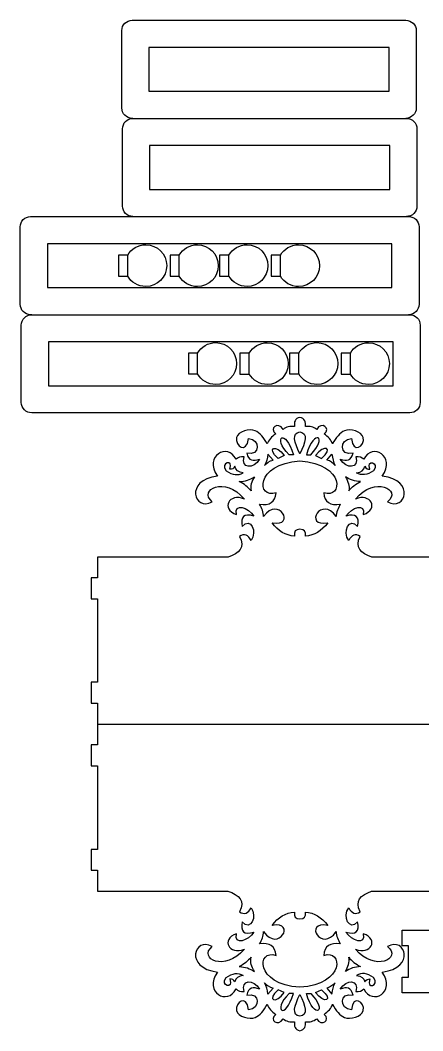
# Model space of a CAD drawing. Header units: millimetres. Extents: x 0 to 34.6, y 0 to 56.1.
# Drawn here: x 0.01 to 12.15, y 22.03 to 52.51 of the extents above; entities that cross this region are included whole.
import ezdxf

# ---------------------------------------------------------------- set-up
doc = ezdxf.new("R2010")
doc.units = ezdxf.units.MM
doc.header["$MEASUREMENT"] = 0
doc.layers.get('0').update_dxf_attribs({"linetype": 'CONTINUOUS'})

msp = doc.modelspace()

# ---------------------------------------------------------------- linework, layer by layer
at = {"color": 0}
for p, q in [((3.38456, 52.5057), (11.6365, 52.5057)), ((3.06956, 49.86), (3.06956, 52.1907)), ((11.9514, 52.1907), (11.9514, 49.86)), ((11.1324, 51.6868), (3.8884, 51.6868)), ((3.8884, 51.6868), (3.8884, 50.3639)), ((11.1324, 50.3639), (11.1324, 51.6868)), ((3.8884, 50.3639), (11.1324, 50.3639)), ((3.40647, 49.5451), (3.38456, 49.5451)), ((3.40647, 49.5451), (11.6365, 49.5451)), ((11.6365, 49.5451), (11.6584, 49.5451)), ((3.09147, 46.8993), (3.09147, 49.2301)), ((11.9732, 49.2301), (11.9732, 46.8993)), ((11.1545, 48.7261), (3.91037, 48.7261)), ((3.91037, 48.7261), (3.91037, 47.4033)), ((11.1545, 47.4033), (11.1545, 48.7261)), ((3.91037, 47.4033), (11.1545, 47.4033)), ((0.32053, 46.5844), (3.40647, 46.5844)), ((3.40647, 46.5844), (11.6584, 46.5844)), ((11.6584, 46.5844), (11.7221, 46.5844)), ((0.00553, 43.9388), (0.00553, 46.2696)), ((12.037, 46.2696), (12.037, 43.9388)), ((11.2182, 45.7656), (0.82444, 45.7656)), ((0.82444, 45.7656), (0.82444, 44.4428)), ((11.2182, 44.4428), (11.2182, 45.7656)), ((3.24826, 45.419), (2.96875, 45.419)), ((2.96875, 45.419), (2.96875, 44.789)), ((3.24826, 44.789), (3.24826, 45.419)), ((4.80382, 45.4178), (4.52431, 45.4178)), ((4.52431, 45.4178), (4.52431, 44.7879)), ((4.80382, 44.7879), (4.80382, 45.4178)), ((6.30089, 45.419), (6.02126, 45.419)), ((6.02126, 45.419), (6.02126, 44.789)), ((6.30089, 44.789), (6.30089, 45.419)), ((7.85644, 45.4178), (7.57682, 45.4178)), ((7.57682, 45.4178), (7.57682, 44.7879)), ((7.85644, 44.7879), (7.85644, 45.4178)), ((2.96875, 44.789), (3.24826, 44.789)), ((4.52431, 44.7879), (4.80382, 44.7879)), ((6.02126, 44.789), (6.30089, 44.789)), ((7.57682, 44.7879), (7.85644, 44.7879)), ((0.82444, 44.4428), (11.2182, 44.4428)), ((0.35341, 43.6237), (0.32053, 43.6237)), ((0.35341, 43.6237), (11.7221, 43.6237)), ((11.7221, 43.6237), (11.7549, 43.6237)), ((0.03841, 40.9782), (0.03841, 43.3089)), ((12.07, 43.3089), (12.07, 40.9782)), ((11.2511, 42.805), (0.85731, 42.805)), ((0.85731, 42.805), (0.85731, 41.4821)), ((11.2511, 41.4821), (11.2511, 42.805)), ((5.35693, 42.4656), (5.07736, 42.4656)), ((5.07736, 42.4656), (5.07736, 41.8357)), ((5.35693, 41.8357), (5.35693, 42.4656)), ((6.91254, 42.4644), (6.63292, 42.4644)), ((6.63292, 42.4644), (6.63292, 41.8346)), ((6.91254, 41.8346), (6.91254, 42.4644)), ((8.40956, 42.4656), (8.12999, 42.4656)), ((8.12999, 42.4656), (8.12999, 41.8357)), ((8.40956, 41.8357), (8.40956, 42.4656)), ((9.96506, 42.4644), (9.68554, 42.4644)), ((9.68554, 42.4644), (9.68554, 41.8346)), ((9.96506, 41.8346), (9.96506, 42.4644)), ((5.07736, 41.8357), (5.35693, 41.8357)), ((6.63292, 41.8346), (6.91254, 41.8346)), ((8.12999, 41.8357), (8.40956, 41.8357)), ((9.68554, 41.8346), (9.96506, 41.8346)), ((0.85731, 41.4821), (11.2511, 41.4821)), ((11.7549, 40.6632), (0.35341, 40.6632)), ((7.63086, 39.2415), (7.47439, 39.4196)), ((7.97038, 39.374), (7.78743, 39.2872)), ((8.24485, 39.3981), (8.11729, 39.4004)), ((8.44239, 39.4268), (8.44239, 39.4268)), ((8.63986, 39.3981), (8.76758, 39.4004)), ((8.91439, 39.374), (9.09744, 39.2872)), ((9.2539, 39.2415), (9.41032, 39.4196)), ((6.21994, 38.919), (6.21994, 38.919)), ((7.06988, 38.7357), (7.06988, 38.7357)), ((9.81489, 38.7357), (9.81489, 38.7357)), ((10.6648, 38.919), (10.6648, 38.919)), ((8.44239, 37.1539), (8.44239, 37.1539)), ((6.28071, 36.316), (2.33214, 36.316)), ((2.33214, 36.316), (2.33214, 35.686)), ((14.5526, 36.316), (10.6142, 36.3124)), ((2.33214, 35.686), (2.14324, 35.686)), ((2.14324, 35.686), (2.14324, 35.0561)), ((2.14324, 35.0561), (2.33214, 35.0561)), ((2.33214, 35.0561), (2.33214, 32.5365)), ((2.33214, 32.5365), (2.14324, 32.5365)), ((2.14324, 32.5365), (2.14324, 31.9065)), ((2.14324, 31.9065), (2.33214, 31.9065)), ((2.33214, 31.9065), (2.33214, 30.6465)), ((2.33214, 31.2765), (14.5526, 31.2765)), ((2.33214, 30.6465), (2.14312, 30.6465)), ((2.14312, 30.6465), (2.14312, 30.0167)), ((2.14312, 30.0167), (2.33214, 30.0167)), ((2.33214, 30.0167), (2.33214, 27.4971)), ((2.33214, 27.4971), (2.14312, 27.4971)), ((2.14312, 27.4971), (2.14312, 26.8671)), ((2.14312, 26.8671), (2.33214, 26.8671)), ((2.33214, 26.8671), (2.33214, 26.2372)), ((2.33214, 26.2372), (6.27046, 26.2408)), ((10.6041, 26.2372), (14.5526, 26.2372)), ((8.44239, 25.3992), (8.44239, 25.3992)), ((11.5303, 24.5883), (11.5303, 25.0607)), ((11.5303, 25.0607), (12.6327, 25.0607)), ((11.7193, 24.5883), (11.5303, 24.5883)), ((11.7193, 23.6433), (11.7193, 24.5883)), ((7.06988, 23.8174), (7.06988, 23.8174)), ((9.81489, 23.8174), (9.81489, 23.8174)), ((6.21994, 23.6342), (6.21994, 23.6342)), ((10.6648, 23.6342), (10.6648, 23.6342)), ((11.5303, 23.1708), (11.5303, 23.6433)), ((11.5303, 23.6433), (11.7193, 23.6433)), ((7.63086, 23.3117), (7.47439, 23.1335)), ((7.97038, 23.1793), (7.78733, 23.2658)), ((8.91439, 23.1793), (9.09733, 23.2658)), ((9.2539, 23.3117), (9.41032, 23.1335)), ((17.5144, 23.1708), (11.5303, 23.1708)), ((8.24485, 23.1551), (8.11719, 23.1528)), ((8.44239, 23.1264), (8.44239, 23.1264)), ((8.63986, 23.1551), (8.76747, 23.1528))]:
    msp.add_line(p, q, dxfattribs=at)
for points in [[(3.06956, 52.1907), (3.06956, 52.3637), (3.21121, 52.5057), (3.38456, 52.5057)], [(11.6365, 52.5057), (11.8096, 52.5057), (11.9514, 52.3637), (11.9514, 52.1907)], [(3.38456, 49.5451), (3.21121, 49.5451), (3.06956, 49.6867), (3.06956, 49.86)], [(11.9514, 49.86), (11.9514, 49.6867), (11.8096, 49.5451), (11.6365, 49.5451)], [(3.09147, 49.2301), (3.09147, 49.4035), (3.23318, 49.5451), (3.40647, 49.5451)], [(11.6584, 49.5451), (11.8316, 49.5451), (11.9732, 49.4035), (11.9732, 49.2301)], [(3.40647, 46.5844), (3.23318, 46.5844), (3.09147, 46.726), (3.09147, 46.8993)], [(11.9732, 46.8993), (11.9732, 46.726), (11.8316, 46.5844), (11.6584, 46.5844)], [(0.00553, 46.2696), (0.00553, 46.4429), (0.14724, 46.5844), (0.32053, 46.5844)], [(11.7221, 46.5844), (11.8952, 46.5844), (12.037, 46.4429), (12.037, 46.2696)], [(3.24826, 45.4189), (3.35721, 45.6071), (3.56076, 45.7338), (3.79394, 45.7338)], [(3.79394, 45.7338), (4.14182, 45.7338), (4.42383, 45.4518), (4.42383, 45.1039)], [(4.80382, 45.4176), (4.91271, 45.606), (5.11632, 45.7326), (5.3495, 45.7326)], [(5.3495, 45.7326), (5.69737, 45.7326), (5.97939, 45.451), (5.97939, 45.1028)], [(6.30089, 45.4189), (6.40978, 45.6071), (6.61339, 45.7338), (6.84657, 45.7338)], [(6.84657, 45.7338), (7.19444, 45.7338), (7.4764, 45.4518), (7.4764, 45.1039)], [(7.85644, 45.4176), (7.96539, 45.606), (8.16889, 45.7326), (8.40213, 45.7326)], [(8.40213, 45.7326), (8.75, 45.7326), (9.03196, 45.451), (9.03196, 45.1028)], [(4.42383, 45.1039), (4.42383, 44.7561), (4.14182, 44.474), (3.79394, 44.474)], [(5.97939, 45.1028), (5.97939, 44.755), (5.69737, 44.4729), (5.3495, 44.4729)], [(7.4764, 45.1039), (7.4764, 44.7561), (7.19444, 44.474), (6.84657, 44.474)], [(9.03196, 45.1028), (9.03196, 44.755), (8.75, 44.4729), (8.40213, 44.4729)], [(3.79394, 44.474), (3.56076, 44.474), (3.35721, 44.6007), (3.24826, 44.789)], [(5.3495, 44.4729), (5.11632, 44.4729), (4.91271, 44.5996), (4.80382, 44.7879)], [(6.84657, 44.474), (6.61339, 44.474), (6.40978, 44.6007), (6.30089, 44.789)], [(8.40213, 44.4729), (8.16889, 44.4729), (7.96539, 44.5996), (7.85644, 44.7879)], [(0.32053, 43.6237), (0.14724, 43.6237), (0.00553, 43.7654), (0.00553, 43.9388)], [(12.037, 43.9388), (12.037, 43.7654), (11.8952, 43.6237), (11.7221, 43.6237)], [(0.03841, 43.3089), (0.03841, 43.4818), (0.18023, 43.6237), (0.35341, 43.6237)], [(11.7549, 43.6237), (11.9282, 43.6237), (12.07, 43.4818), (12.07, 43.3089)], [(5.35699, 42.4658), (5.46582, 42.6538), (5.66949, 42.7808), (5.90256, 42.7808)], [(5.90256, 42.7808), (6.25043, 42.7808), (6.53256, 42.4985), (6.53256, 42.1506)], [(6.91254, 42.4643), (7.02143, 42.6531), (7.22493, 42.7797), (7.45806, 42.7797)], [(7.45806, 42.7797), (7.80599, 42.7797), (8.08811, 42.4976), (8.08811, 42.1494)], [(8.4095, 42.4658), (8.51844, 42.6538), (8.72196, 42.7808), (8.95518, 42.7808)], [(8.95518, 42.7808), (9.30306, 42.7808), (9.58507, 42.4985), (9.58507, 42.1506)], [(9.96506, 42.4643), (10.074, 42.6531), (10.2775, 42.7797), (10.5107, 42.7797)], [(10.5107, 42.7797), (10.8586, 42.7797), (11.1406, 42.4976), (11.1406, 42.1494)], [(6.53256, 42.1506), (6.53256, 41.8028), (6.25043, 41.5207), (5.90256, 41.5207)], [(8.08811, 42.1494), (8.08811, 41.8015), (7.80599, 41.5196), (7.45806, 41.5196)], [(9.58507, 42.1506), (9.58507, 41.8028), (9.30306, 41.5207), (8.95518, 41.5207)], [(11.1406, 42.1494), (11.1406, 41.8015), (10.8586, 41.5196), (10.5107, 41.5196)], [(5.90256, 41.5207), (5.66949, 41.5207), (5.46582, 41.6474), (5.35699, 41.8357)], [(7.45806, 41.5196), (7.22493, 41.5196), (7.02143, 41.6463), (6.91254, 41.8346)], [(8.95518, 41.5207), (8.72196, 41.5207), (8.51844, 41.6474), (8.4095, 41.8357)], [(10.5107, 41.5196), (10.2775, 41.5196), (10.074, 41.6463), (9.96506, 41.8346)], [(0.35341, 40.6632), (0.18023, 40.6632), (0.03841, 40.8049), (0.03841, 40.9782)], [(12.07, 40.9782), (12.07, 40.8049), (11.9282, 40.6632), (11.7549, 40.6632)], [(7.93674, 40.165), (7.79329, 40.4236), (7.49132, 40.1951), (7.71517, 40.0299)], [(8.27865, 40.2515), (8.14031, 40.2714), (8.03006, 40.235), (7.93674, 40.165)], [(8.44239, 40.5262), (8.28797, 40.496), (8.26579, 40.3846), (8.27865, 40.2515)], [(8.60612, 40.2515), (8.61893, 40.3846), (8.5969, 40.496), (8.44239, 40.5262)], [(8.94803, 40.165), (8.85471, 40.235), (8.74442, 40.2714), (8.60612, 40.2515)], [(9.16954, 40.0299), (9.39344, 40.1951), (9.09147, 40.4236), (8.94803, 40.165)], [(7.09538, 40.126), (6.92817, 40.194), (6.57607, 40.1092), (6.53017, 39.9158)], [(7.45518, 39.7268), (7.352, 39.9151), (7.23807, 40.0682), (7.09538, 40.126)], [(7.71517, 40.0299), (7.58653, 39.945), (7.50028, 39.8439), (7.45518, 39.7268)], [(8.11729, 39.4004), (7.58404, 39.9346), (8.01372, 40.2182), (8.24485, 39.3981)], [(8.44239, 39.4268), (8.27203, 39.7758), (8.18837, 40.059), (8.44239, 40.0865)], [(8.44239, 40.0865), (8.6964, 40.059), (8.61285, 39.7758), (8.44239, 39.4268)], [(8.76758, 39.4004), (9.30067, 39.9346), (8.87093, 40.2182), (8.63986, 39.3981)], [(9.42958, 39.7268), (9.38444, 39.8439), (9.29813, 39.945), (9.16954, 40.0299)], [(9.7895, 40.126), (9.64665, 40.0682), (9.53276, 39.9151), (9.42958, 39.7268)], [(10.3546, 39.9158), (10.3087, 40.1092), (9.9566, 40.194), (9.7895, 40.126)], [(6.51611, 39.2646), (6.26725, 39.7746), (5.528, 39.3686), (5.95757, 38.7538)], [(6.53017, 39.9158), (6.47293, 39.6751), (6.84603, 39.3965), (6.88693, 39.8951)], [(6.88693, 39.8951), (7.25738, 39.8718), (7.25564, 39.3488), (6.83871, 39.4475)], [(7.78743, 39.2872), (7.40989, 39.606), (7.72136, 39.7326), (7.97038, 39.374)], [(9.09744, 39.2872), (9.47483, 39.606), (9.16342, 39.7326), (8.91439, 39.374)], [(10.046, 39.4475), (9.62912, 39.3488), (9.62739, 39.8718), (9.99783, 39.8951)], [(9.99783, 39.8951), (10.0387, 39.3965), (10.4117, 39.6751), (10.3546, 39.9158)], [(10.9271, 38.7538), (11.3568, 39.3686), (10.6175, 39.7746), (10.3686, 39.2646)], [(6.75694, 39.3415), (6.65289, 39.3494), (6.57519, 39.3204), (6.51611, 39.2646)], [(7.22407, 39.2692), (7.04904, 38.9465), (6.6404, 38.9901), (6.75694, 39.3415)], [(6.83871, 39.4475), (6.8916, 39.2186), (7.03629, 39.1961), (7.22407, 39.2692)], [(7.47439, 39.4196), (7.46679, 39.289), (7.43067, 39.1789), (7.37799, 39.0801)], [(9.41032, 39.4196), (9.41808, 39.289), (9.45404, 39.1789), (9.50667, 39.0801)], [(9.66064, 39.2692), (9.84842, 39.1961), (9.99311, 39.2186), (10.046, 39.4475)], [(10.1278, 39.3415), (10.2444, 38.9901), (9.83583, 38.9465), (9.66064, 39.2692)], [(10.3686, 39.2646), (10.3096, 39.3204), (10.2319, 39.3494), (10.1278, 39.3415)], [(6.32824, 38.9624), (6.4624, 39.2914), (6.0166, 39.1643), (6.21994, 38.919)], [(6.47987, 39.0514), (6.4464, 38.9842), (6.39399, 38.9585), (6.32824, 38.9624)], [(6.73036, 38.8586), (6.58985, 38.8658), (6.51129, 38.9351), (6.47987, 39.0514)], [(7.72472, 38.2518), (7.14822, 38.0469), (7.06825, 39.1276), (8.44239, 39.2149)], [(7.37799, 39.0801), (7.44129, 39.1521), (7.52263, 39.2083), (7.63086, 39.2415)], [(8.44239, 39.2149), (9.81651, 39.1276), (9.73654, 38.0469), (9.16004, 38.2518)], [(9.50667, 39.0801), (9.44347, 39.1521), (9.36208, 39.2083), (9.2539, 39.2415)], [(10.1543, 38.8586), (10.2949, 38.8658), (10.3734, 38.9351), (10.4048, 39.0514)], [(10.4048, 39.0514), (10.4384, 38.9842), (10.4908, 38.9585), (10.5565, 38.9624)], [(10.5565, 38.9624), (10.4222, 39.2914), (10.8682, 39.1643), (10.6648, 38.919)], [(5.95757, 38.7538), (4.94314, 38.6332), (5.25597, 37.6789), (5.79861, 37.9835)], [(5.79861, 37.9835), (5.35861, 38.3439), (6.18261, 38.7644), (6.7666, 38.0653)], [(6.21994, 38.919), (6.40907, 38.7843), (6.57964, 38.7618), (6.73036, 38.8586)], [(6.61481, 38.5915), (6.78651, 38.5961), (6.93664, 38.6478), (7.06988, 38.7357)], [(7.06988, 38.7357), (6.98383, 38.5968), (6.93924, 38.4553), (6.96875, 38.3099)], [(9.81489, 38.7357), (9.90104, 38.5968), (9.94547, 38.4553), (9.91601, 38.3099)], [(10.27, 38.5915), (10.0982, 38.5961), (9.94814, 38.6478), (9.81489, 38.7357)], [(10.1183, 38.0653), (10.7021, 38.7644), (11.5262, 38.3439), (11.0862, 37.9835)], [(10.6648, 38.919), (10.4757, 38.7843), (10.3051, 38.7618), (10.1543, 38.8586)], [(11.0862, 37.9835), (11.6288, 37.6789), (11.9416, 38.6332), (10.9271, 38.7538)], [(6.96875, 38.3099), (6.87978, 38.4231), (6.76161, 38.5168), (6.61481, 38.5915)], [(9.91601, 38.3099), (10.005, 38.4231), (10.1232, 38.5168), (10.27, 38.5915)], [(6.7666, 38.0653), (6.31467, 38.2557), (6.03646, 37.7669), (6.5306, 37.5982)], [(7.22396, 37.9051), (7.52849, 37.8643), (7.70258, 37.9718), (7.72472, 38.2518)], [(7.60439, 37.3465), (8.34864, 37.2171), (7.79204, 38.18), (7.34901, 37.5344)], [(9.53564, 37.5344), (9.09267, 38.18), (8.53614, 37.2171), (9.28049, 37.3465)], [(9.16004, 38.2518), (9.18212, 37.9718), (9.35618, 37.8643), (9.66092, 37.9051)], [(10.3541, 37.5982), (10.8483, 37.7669), (10.57, 38.2557), (10.1183, 38.0653)], [(6.5306, 37.5982), (6.44835, 37.9626), (6.88596, 37.8112), (7.05539, 37.55)], [(7.34901, 37.5344), (7.34158, 37.6649), (7.29557, 37.7875), (7.22396, 37.9051)], [(9.66092, 37.9051), (9.58919, 37.7875), (9.54312, 37.6649), (9.53564, 37.5344)], [(9.82926, 37.55), (9.99881, 37.8112), (10.4364, 37.9626), (10.3541, 37.5982)], [(7.05539, 37.55), (6.75521, 37.6386), (6.63824, 37.5339), (6.704, 37.2371)], [(6.704, 37.2371), (6.9529, 37.5451), (7.16868, 37.0639), (6.96886, 36.8182)], [(9.91601, 36.8182), (9.71599, 37.0639), (9.93181, 37.5451), (10.1808, 37.2371)], [(10.1808, 37.2371), (10.2465, 37.5339), (10.1297, 37.6386), (9.82926, 37.55)], [(8.27849, 36.9469), (8.01129, 36.9624), (7.78803, 37.1), (7.60439, 37.3465)], [(9.28049, 37.3465), (9.09662, 37.1), (8.87349, 36.9624), (8.60618, 36.9469)], [(6.62207, 36.9385), (6.79764, 36.6079), (6.61089, 36.4315), (6.28071, 36.316)], [(6.96886, 36.8182), (6.88064, 36.9803), (6.76801, 37.0332), (6.62207, 36.9385)], [(8.44239, 37.1539), (8.30875, 37.1539), (8.25792, 37.0817), (8.27849, 36.9469)], [(8.60618, 36.9469), (8.62679, 37.0817), (8.5759, 37.1539), (8.44239, 37.1539)], [(10.2626, 36.9385), (10.1167, 37.0332), (10.0041, 36.9803), (9.91601, 36.8182)], [(10.6142, 36.3124), (10.2777, 36.4279), (10.0853, 36.6046), (10.2626, 36.9385)], [(6.27046, 26.2408), (6.60699, 26.1253), (6.79949, 25.9485), (6.62207, 25.6146)], [(10.2626, 25.6146), (10.087, 25.9451), (10.2738, 26.1217), (10.6041, 26.2372)], [(6.62207, 25.6146), (6.76801, 25.52), (6.88064, 25.5729), (6.96875, 25.735)], [(6.96875, 25.735), (7.16868, 25.4892), (6.9529, 25.0079), (6.704, 25.3161)], [(7.60428, 25.2067), (7.78803, 25.4532), (8.01129, 25.5907), (8.27849, 25.6063)], [(8.27849, 25.6063), (8.25792, 25.4714), (8.30875, 25.3992), (8.44239, 25.3992)], [(8.44239, 25.3992), (8.5759, 25.3992), (8.62679, 25.4714), (8.60618, 25.6063)], [(8.60618, 25.6063), (8.87349, 25.5907), (9.09662, 25.4532), (9.28033, 25.2067)], [(10.1808, 25.3161), (9.93181, 25.0079), (9.71599, 25.4892), (9.9159, 25.735)], [(9.9159, 25.735), (10.0041, 25.5729), (10.1167, 25.52), (10.2626, 25.6146)], [(6.704, 25.3161), (6.63824, 25.0193), (6.7551, 24.9146), (7.05539, 25.0031)], [(7.34901, 25.0189), (7.79204, 24.3732), (8.34864, 25.3361), (7.60428, 25.2067)], [(9.28033, 25.2067), (8.53614, 25.3361), (9.09267, 24.3732), (9.53564, 25.0189)], [(9.82926, 25.0031), (10.1296, 24.9146), (10.2464, 25.0193), (10.1808, 25.3161)], [(7.05539, 25.0031), (6.88596, 24.7418), (6.44835, 24.5904), (6.5306, 24.9549)], [(7.22385, 24.6479), (7.29557, 24.7656), (7.34158, 24.8883), (7.34901, 25.0189)], [(9.53564, 25.0189), (9.54312, 24.8883), (9.58919, 24.7656), (9.66081, 24.6479)], [(10.3541, 24.9549), (10.4364, 24.5904), (9.99881, 24.7418), (9.82926, 25.0031)], [(5.79861, 24.5697), (5.25597, 24.8742), (4.94314, 23.9199), (5.95757, 23.7992)], [(6.5306, 24.9549), (6.03635, 24.7861), (6.31467, 24.2974), (6.7665, 24.4878)], [(7.72472, 24.3012), (7.70258, 24.5814), (7.52849, 24.6889), (7.22385, 24.6479)], [(9.66081, 24.6479), (9.35618, 24.6889), (9.18212, 24.5814), (9.16004, 24.3012)], [(10.1182, 24.4878), (10.57, 24.2974), (10.8483, 24.7861), (10.3541, 24.9549)], [(10.9271, 23.7992), (11.9416, 23.9199), (11.6287, 24.8742), (11.0862, 24.5697)], [(6.7665, 24.4878), (6.18261, 23.7886), (5.35861, 24.2093), (5.79861, 24.5697)], [(8.44239, 23.3382), (7.06825, 23.4256), (7.14822, 24.5062), (7.72472, 24.3012)], [(9.16004, 24.3012), (9.73654, 24.5062), (9.81651, 23.4256), (8.44239, 23.3382)], [(11.0862, 24.5697), (11.5262, 24.2093), (10.7021, 23.7886), (10.1182, 24.4878)], [(6.96875, 24.2433), (6.87967, 24.1303), (6.76161, 24.0365), (6.61481, 23.9617)], [(7.06988, 23.8174), (6.98372, 23.9564), (6.93924, 24.0979), (6.96875, 24.2433)], [(9.81489, 23.8174), (9.90093, 23.9564), (9.94547, 24.0979), (9.91601, 24.2433)], [(9.91601, 24.2433), (10.005, 24.1303), (10.1232, 24.0365), (10.27, 23.9617)], [(5.95757, 23.7992), (5.528, 23.1844), (6.26725, 22.7787), (6.51611, 23.2888)], [(6.21994, 23.6342), (6.40907, 23.7686), (6.57964, 23.7912), (6.73036, 23.6944)], [(6.61481, 23.9617), (6.78646, 23.9569), (6.93664, 23.9056), (7.06988, 23.8174)], [(10.27, 23.9617), (10.0981, 23.9569), (9.94814, 23.9056), (9.81489, 23.8174)], [(10.6648, 23.6342), (10.4755, 23.7686), (10.3051, 23.7912), (10.1543, 23.6944)], [(10.3686, 23.2888), (10.6175, 22.7787), (11.3568, 23.1844), (10.9271, 23.7992)], [(6.32824, 23.591), (6.4624, 23.2617), (6.0166, 23.389), (6.21994, 23.6342)], [(6.47987, 23.5019), (6.44629, 23.5687), (6.39399, 23.5946), (6.32824, 23.591)], [(6.73036, 23.6944), (6.58985, 23.6874), (6.51129, 23.6182), (6.47987, 23.5019)], [(6.75694, 23.2117), (6.6404, 23.5629), (7.04893, 23.6065), (7.22407, 23.2839)], [(7.47439, 23.1335), (7.46669, 23.2642), (7.43067, 23.3744), (7.37799, 23.4731)], [(7.37799, 23.4731), (7.44129, 23.4013), (7.52263, 23.345), (7.63086, 23.3117)], [(9.50667, 23.4731), (9.44347, 23.4013), (9.36208, 23.345), (9.2539, 23.3117)], [(9.41032, 23.1335), (9.41797, 23.2642), (9.45404, 23.3744), (9.50667, 23.4731)], [(9.66064, 23.2839), (9.83572, 23.6065), (10.2444, 23.5629), (10.1278, 23.2117)], [(10.1543, 23.6944), (10.2949, 23.6874), (10.3734, 23.6182), (10.4048, 23.5019)], [(10.4048, 23.5019), (10.4384, 23.5687), (10.4908, 23.5946), (10.5564, 23.591)], [(10.5564, 23.591), (10.4222, 23.2617), (10.8682, 23.389), (10.6648, 23.6342)], [(6.51611, 23.2888), (6.57519, 23.2328), (6.65289, 23.2035), (6.75694, 23.2117)], [(7.22407, 23.2839), (7.03629, 23.3571), (6.8916, 23.3344), (6.83871, 23.1057)], [(6.83871, 23.1057), (7.25564, 23.2043), (7.25738, 22.6814), (6.88693, 22.6579)], [(7.78733, 23.2658), (7.40989, 22.9472), (7.72136, 22.8206), (7.97038, 23.1793)], [(9.09733, 23.2658), (9.47483, 22.9472), (9.16342, 22.8206), (8.91439, 23.1793)], [(9.99783, 22.6579), (9.62728, 22.6814), (9.62912, 23.2043), (10.046, 23.1057)], [(10.046, 23.1057), (9.99311, 23.3344), (9.84842, 23.3571), (9.66064, 23.2839)], [(10.1278, 23.2117), (10.2319, 23.2035), (10.3096, 23.2328), (10.3686, 23.2888)], [(6.88693, 22.6579), (6.84603, 23.1564), (6.47293, 22.8778), (6.53, 22.6374)], [(8.11719, 23.1528), (7.58404, 22.6186), (8.01372, 22.335), (8.24485, 23.1551)], [(8.44239, 22.4665), (8.18837, 22.494), (8.27186, 22.7772), (8.44239, 23.1264)], [(8.44239, 23.1264), (8.61274, 22.7772), (8.6964, 22.494), (8.44239, 22.4665)], [(8.76747, 23.1528), (9.30067, 22.6186), (8.87093, 22.335), (8.63986, 23.1551)], [(10.3546, 22.6374), (10.4117, 22.8778), (10.0387, 23.1564), (9.99783, 22.6579)], [(6.53, 22.6374), (6.57607, 22.4442), (6.92817, 22.3592), (7.09526, 22.4271)], [(7.09526, 22.4271), (7.23807, 22.485), (7.352, 22.6379), (7.45518, 22.8264)], [(7.45518, 22.8264), (7.50028, 22.7093), (7.58653, 22.6082), (7.71517, 22.5231)], [(9.16954, 22.5231), (9.29801, 22.6082), (9.38444, 22.7093), (9.42958, 22.8264)], [(9.42958, 22.8264), (9.53276, 22.6379), (9.64665, 22.485), (9.78933, 22.4271)], [(9.78933, 22.4271), (9.9566, 22.3592), (10.3087, 22.4442), (10.3546, 22.6374)], [(7.71517, 22.5231), (7.49132, 22.3578), (7.79329, 22.1296), (7.93674, 22.3883)], [(7.93674, 22.3883), (8.03006, 22.3182), (8.14031, 22.2818), (8.27865, 22.3015)], [(8.27865, 22.3015), (8.26579, 22.1686), (8.28787, 22.0571), (8.44239, 22.0271)], [(8.44239, 22.0271), (8.59679, 22.0571), (8.61893, 22.1686), (8.60612, 22.3015)], [(8.60612, 22.3015), (8.74442, 22.2818), (8.8546, 22.3182), (8.94803, 22.3883)], [(8.94803, 22.3883), (9.09147, 22.1296), (9.39328, 22.3578), (9.16954, 22.5231)]]:
    msp.add_open_spline(points, degree=3, dxfattribs=at)

doc.saveas('drawing.dxf')
